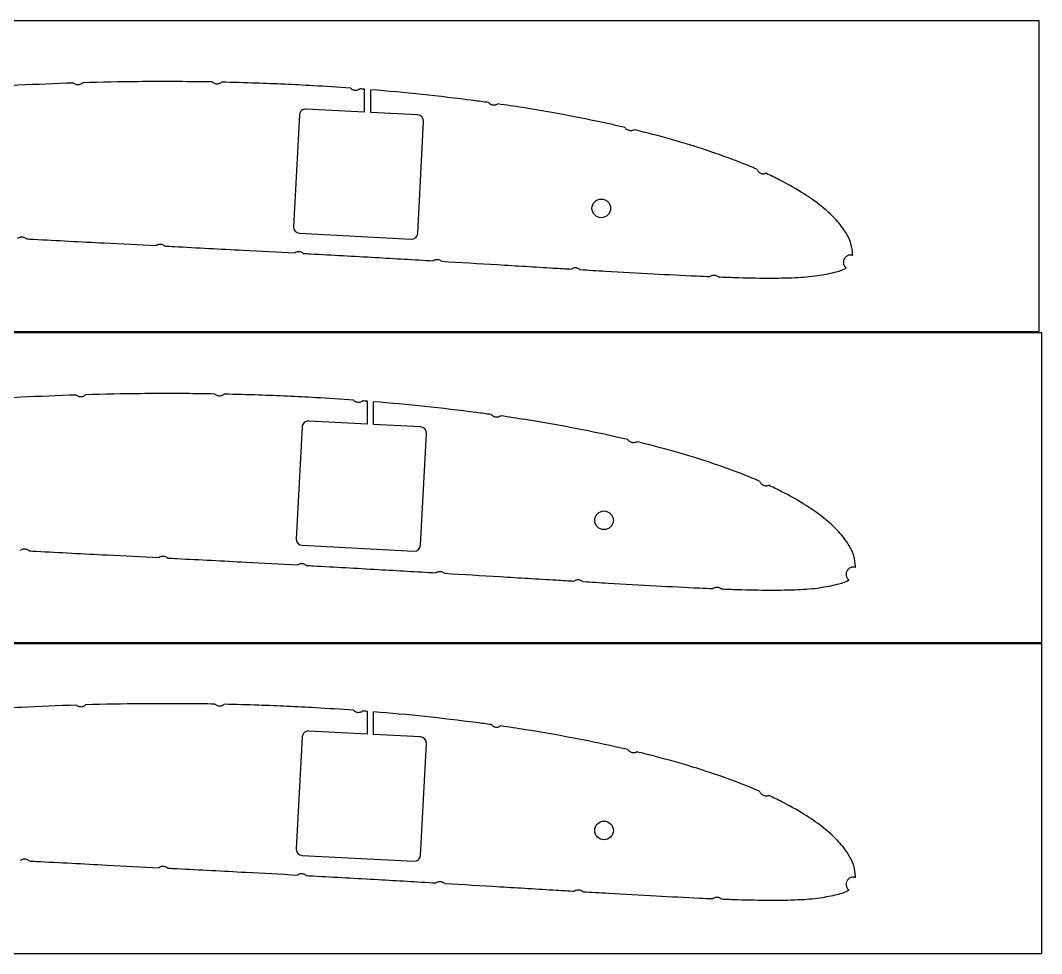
# Model space of a CAD drawing. Header units: millimetres. Extents: x 0 to 310, y 0 to 297.
# Drawn here: x 146.2 to 310.5, y 146.9 to 296.9 of the extents above; entities that cross this region are included whole.
import ezdxf

# ---------------------------------------------------------------- set-up
doc = ezdxf.new("R2010")
doc.units = ezdxf.units.MM

msp = doc.modelspace()

# ---------------------------------------------------------------- linework, layer by layer
at = {"color": 7, "linetype": 'Continuous', "lineweight": 25}
for p, q in [((0.02, 296.9), (310.02, 296.9)), ((310.02, 296.9), (310.02, 246.9)), ((201.59, 282.16), (201.59, 285.84)), ((202.59, 282.1), (202.59, 285.76)), ((201.59, 282.16), (192.15, 282.65)), ((191.1, 281.7), (190.16, 263.73)), ((210.13, 281.71), (202.59, 282.1)), ((210.13, 262.68), (211.07, 280.66)), ((191.1, 262.68), (209.08, 261.74)), ((0.02, 246.9), (310.02, 246.9)), ((0.46, 246.74), (310.46, 246.74)), ((310.46, 246.74), (310.46, 196.74)), ((202.04, 232), (202.04, 235.68)), ((203.04, 231.95), (203.04, 235.6)), ((202.04, 232), (192.59, 232.5)), ((210.57, 231.55), (203.04, 231.95)), ((191.54, 231.55), (190.6, 213.57)), ((210.57, 212.53), (211.52, 230.5)), ((191.55, 212.52), (209.52, 211.58)), ((0.46, 196.89), (310.46, 196.89)), ((0.46, 196.74), (310.46, 196.74)), ((310.46, 196.89), (310.46, 146.89)), ((202.04, 182.15), (202.04, 185.83)), ((203.04, 182.1), (203.04, 185.75)), ((202.04, 182.15), (192.59, 182.65)), ((191.54, 181.7), (190.6, 163.73)), ((210.57, 181.71), (203.04, 182.1)), ((210.57, 162.68), (211.52, 180.66)), ((191.55, 162.68), (209.52, 161.73)), ((0.46, 146.89), (310.46, 146.89))]:
    msp.add_line(p, q, dxfattribs=at)
for centre in [(239.65, 266.69), (240.09, 216.54), (240.09, 166.69)]:
    msp.add_circle(centre, 1.5, dxfattribs=at)
for centre, start, end in [((192.1, 281.65), 87, 177), ((210.07, 280.71), 357, 87), ((191.16, 263.68), 177, 267), ((209.13, 262.73), 267, 357), ((192.54, 231.5), 87, 177), ((210.52, 230.55), 357, 87), ((191.6, 213.52), 177, 267), ((209.57, 212.58), 267, 357), ((192.54, 181.65), 87, 177), ((210.52, 180.71), 357, 87), ((191.6, 163.67), 177, 267), ((209.57, 162.73), 267, 357)]:
    msp.add_arc(centre, 1, start, end, dxfattribs=at)
for points, knots in [([(154.78, 286.83), (151.82, 286.74), (145.62, 286.48), (138.69, 286.06), (134.72, 285.76), (133.99, 285.71)], [1.7324717, 1.7324717, 1.7324717, 1.7324717, 1.7485448, 1.76610879, 1.77012126, 1.77012126, 1.77012126, 1.77012126]), ([(154.78, 286.83), (154.81, 286.81), (154.9, 286.74), (155.08, 286.65), (155.3, 286.59), (155.45, 286.59), (155.53, 286.58)], [0.5604177, 0.5604177, 0.5604177, 0.5604177, 0.6289117, 0.7508409, 0.8721936, 1, 1, 1, 1]), ([(155.53, 286.58), (155.6, 286.59), (155.76, 286.6), (155.97, 286.68), (156.14, 286.77), (156.23, 286.85), (156.27, 286.88)], [0, 0, 0, 0, 0.1268806, 0.2486674, 0.3715013, 0.4417644, 0.4417644, 0.4417644, 0.4417644]), ([(177.07, 287), (176.3, 287.01), (172.35, 287.07), (165.41, 287.09), (159.25, 286.96), (156.27, 286.88)], [1.69214959, 1.69214959, 1.69214959, 1.69214959, 1.69636694, 1.7135898, 1.72977801, 1.72977801, 1.72977801, 1.72977801]), ([(177.07, 287), (177.11, 286.97), (177.2, 286.9), (177.37, 286.8), (177.58, 286.73), (177.74, 286.72), (177.81, 286.71)], [0.5584594, 0.5584594, 0.5584594, 0.5584594, 0.6282367, 0.7505422, 0.8728762, 1, 1, 1, 1]), ([(177.81, 286.71), (177.89, 286.71), (178.05, 286.72), (178.27, 286.78), (178.44, 286.87), (178.53, 286.94), (178.57, 286.97)], [0, 0, 0, 0, 0.1277828, 0.2496033, 0.3715101, 0.4424451, 0.4424451, 0.4424451, 0.4424451]), ([(199.35, 286.01), (197.33, 286.15), (192.25, 286.48), (185.33, 286.79), (180.42, 286.93), (178.57, 286.97)], [1.65183543, 1.65183543, 1.65183543, 1.65183543, 1.66281273, 1.67941149, 1.68945102, 1.68945102, 1.68945102, 1.68945102]), ([(199.35, 286.01), (199.38, 285.98), (199.46, 285.9), (199.63, 285.79), (199.84, 285.7), (199.99, 285.69), (200.07, 285.68)], [0.5588313, 0.5588313, 0.5588313, 0.5588313, 0.628911, 0.7497461, 0.8733617, 1, 1, 1, 1]), ([(200.07, 285.68), (200.15, 285.68), (200.3, 285.67), (200.52, 285.72), (200.7, 285.8), (200.8, 285.87), (200.84, 285.89)], [0, 0, 0, 0, 0.1265932, 0.2489633, 0.3713996, 0.44344, 0.44344, 0.44344, 0.44344]), ([(221.53, 283.69), (220.72, 283.8), (217.16, 284.28), (210.86, 285.02), (205.34, 285.53), (202.59, 285.76)], [1.61150329, 1.61150329, 1.61150329, 1.61150329, 1.61591655, 1.63098766, 1.64594577, 1.64594577, 1.64594577, 1.64594577]), ([(221.53, 283.69), (221.56, 283.66), (221.64, 283.57), (221.79, 283.45), (222, 283.36), (222.15, 283.33), (222.23, 283.31)], [0.5571959, 0.5571959, 0.5571959, 0.5571959, 0.6295595, 0.7509806, 0.8730535, 1, 1, 1, 1]), ([(222.23, 283.31), (222.31, 283.31), (222.46, 283.29), (222.69, 283.33), (222.87, 283.4), (222.98, 283.46), (223.02, 283.48)], [0, 0, 0, 0, 0.1271685, 0.2499121, 0.3730714, 0.446541, 0.446541, 0.446541, 0.446541]), ([(243.45, 279.68), (242.79, 279.84), (239.8, 280.52), (234.33, 281.65), (228.17, 282.71), (224.35, 283.29), (223.02, 283.48)], [1.571188, 1.571188, 1.571188, 1.571188, 1.57490153, 1.5878085, 1.60150025, 1.60878772, 1.60878772, 1.60878772, 1.60878772]), ([(243.45, 279.68), (243.48, 279.64), (243.56, 279.55), (243.7, 279.41), (243.9, 279.3), (244.05, 279.26), (244.13, 279.23)], [0.550018, 0.550018, 0.550018, 0.550018, 0.6280248, 0.7498099, 0.8720339, 1, 1, 1, 1]), ([(244.13, 279.23), (244.2, 279.22), (244.35, 279.19), (244.58, 279.21), (244.77, 279.26), (244.89, 279.31), (244.93, 279.33)], [0, 0, 0, 0, 0.1276645, 0.2483037, 0.3717404, 0.4504338, 0.4504338, 0.4504338, 0.4504338]), ([(264.68, 272.97), (264.47, 273.06), (262.69, 273.82), (259.12, 275.2), (253.74, 276.98), (248.94, 278.33), (245.94, 279.09), (244.93, 279.33)], [1.53089212, 1.53089212, 1.53089212, 1.53089212, 1.53209901, 1.54139432, 1.5516485, 1.56282864, 1.56844715, 1.56844715, 1.56844715, 1.56844715]), ([(264.68, 272.97), (264.7, 272.91), (264.76, 272.79), (264.89, 272.62), (265.06, 272.46), (265.2, 272.39), (265.27, 272.36)], [0.5248932, 0.5248932, 0.5248932, 0.5248932, 0.6283472, 0.7498484, 0.8719674, 1, 1, 1, 1]), ([(265.27, 272.36), (265.34, 272.33), (265.48, 272.27), (265.71, 272.25), (265.92, 272.26), (266.06, 272.3), (266.12, 272.32)], [0, 0, 0, 0, 0.1271872, 0.2500778, 0.3716574, 0.4809818, 0.4809818, 0.4809818, 0.4809818]), ([(280.08, 259.13), (280.08, 259.31), (280.04, 260.12), (279.71, 261.57), (278.6, 263.48), (276.92, 265.44), (274.61, 267.46), (271.66, 269.44), (268.76, 271.06), (266.83, 271.99), (266.12, 272.32)], [1.49178018, 1.49178018, 1.49178018, 1.49178018, 1.49276999, 1.49600815, 1.4998683, 1.50454356, 1.51002986, 1.51642701, 1.52378441, 1.52802877, 1.52802877, 1.52802877, 1.52802877]), ([(146.52, 262.06), (146.44, 262.06), (146.29, 262.06), (146.07, 262), (145.9, 261.93), (145.81, 261.87), (145.79, 261.86)], [0, 0, 0, 0, 0.1279306, 0.2497282, 0.3723664, 0.4195527, 0.4195527, 0.4195527, 0.4195527]), ([(147.2, 261.78), (147.18, 261.8), (147.11, 261.86), (146.97, 261.95), (146.75, 262.03), (146.6, 262.05), (146.52, 262.06)], [0.5930568, 0.5930568, 0.5930568, 0.5930568, 0.6269816, 0.7499852, 0.8730268, 1, 1, 1, 1]), ([(147.2, 261.78), (147.58, 261.76), (151.76, 261.54), (158.71, 261.18), (165.28, 260.84), (168.06, 260.7)], [1.24852433, 1.24852433, 1.24852433, 1.24852433, 1.25060095, 1.27120315, 1.28629534, 1.28629534, 1.28629534, 1.28629534]), ([(168.79, 260.9), (168.71, 260.9), (168.56, 260.91), (168.34, 260.85), (168.17, 260.77), (168.09, 260.71), (168.06, 260.7)], [0, 0, 0, 0, 0.1279306, 0.2497282, 0.3723664, 0.4211422, 0.4211422, 0.4211422, 0.4211422]), ([(169.48, 260.62), (169.46, 260.64), (169.38, 260.7), (169.24, 260.8), (169.02, 260.88), (168.87, 260.89), (168.79, 260.9)], [0.5906217, 0.5906217, 0.5906217, 0.5906217, 0.6269816, 0.7499852, 0.8730268, 1, 1, 1, 1]), ([(169.48, 260.62), (169.98, 260.6), (174.17, 260.38), (181.13, 260.02), (187.58, 259.67), (190.34, 259.52)], [1.28885659, 1.28885659, 1.28885659, 1.28885659, 1.29158315, 1.31162891, 1.32663938, 1.32663938, 1.32663938, 1.32663938]), ([(191.06, 259.71), (190.99, 259.72), (190.83, 259.72), (190.61, 259.66), (190.45, 259.59), (190.36, 259.54), (190.34, 259.52)], [0, 0, 0, 0, 0.1279306, 0.2497282, 0.3723664, 0.4141831, 0.4141831, 0.4141831, 0.4141831]), ([(191.73, 259.45), (191.72, 259.46), (191.65, 259.51), (191.51, 259.6), (191.29, 259.69), (191.14, 259.71), (191.06, 259.71)], [0.6016544, 0.6016544, 0.6016544, 0.6016544, 0.6269816, 0.7499852, 0.8730268, 1, 1, 1, 1]), ([(191.73, 259.45), (192.11, 259.42), (195.98, 259.21), (202.94, 258.82), (209.53, 258.44), (212.62, 258.26)], [1.32915367, 1.32915367, 1.32915367, 1.32915367, 1.33120839, 1.35017411, 1.36698659, 1.36698659, 1.36698659, 1.36698659]), ([(213.33, 258.43), (213.25, 258.44), (213.1, 258.44), (212.88, 258.38), (212.72, 258.32), (212.64, 258.27), (212.62, 258.26)], [0, 0, 0, 0, 0.1279306, 0.2497282, 0.3723664, 0.4061085, 0.4061085, 0.4061085, 0.4061085]), ([(213.98, 258.18), (213.97, 258.18), (213.91, 258.23), (213.78, 258.32), (213.56, 258.4), (213.41, 258.42), (213.33, 258.43)], [0.6148814, 0.6148814, 0.6148814, 0.6148814, 0.6269816, 0.7499852, 0.8730268, 1, 1, 1, 1]), ([(213.98, 258.18), (216.97, 258), (222.97, 257.64), (229.94, 257.22), (233.91, 256.98), (234.88, 256.93)], [1.36944464, 1.36944464, 1.36944464, 1.36944464, 1.38571398, 1.4020248, 1.40731289, 1.40731289, 1.40731289, 1.40731289]), ([(278.86, 258.78), (278.82, 258.72), (278.72, 258.6), (278.63, 258.39), (278.58, 258.17), (278.58, 257.94), (278.61, 257.71), (278.7, 257.5), (278.82, 257.3), (278.93, 257.19), (278.98, 257.14)], [0, 0, 0, 0, 0.126903, 0.250273, 0.372504, 0.499814, 0.627124, 0.749873, 0.872718, 1, 1, 1, 1]), ([(280.08, 259.13), (280.02, 259.15), (279.88, 259.17), (279.66, 259.18), (279.43, 259.15), (279.22, 259.07), (279.02, 258.95), (278.92, 258.84), (278.86, 258.78)], [0.2703559, 0.2703559, 0.2703559, 0.2703559, 0.3723117, 0.5001161, 0.6276432, 0.7502924, 0.8733738, 1, 1, 1, 1]), ([(235.6, 257.1), (235.52, 257.11), (235.36, 257.11), (235.14, 257.05), (234.98, 256.99), (234.9, 256.94), (234.88, 256.93)], [0, 0, 0, 0, 0.1279306, 0.2497282, 0.3723664, 0.4059563, 0.4059563, 0.4059563, 0.4059563]), ([(236.24, 256.85), (236.23, 256.85), (236.17, 256.9), (236.04, 256.99), (235.82, 257.07), (235.67, 257.09), (235.6, 257.1)], [0.6158377, 0.6158377, 0.6158377, 0.6158377, 0.6269816, 0.7499852, 0.8730268, 1, 1, 1, 1]), ([(236.24, 256.85), (237.61, 256.76), (241.54, 256.53), (247.78, 256.18), (253.39, 255.89), (256.43, 255.76), (257.15, 255.72)], [1.40976799, 1.40976799, 1.40976799, 1.40976799, 1.41719979, 1.43112528, 1.44369836, 1.44763727, 1.44763727, 1.44763727, 1.44763727]), ([(258.52, 255.67), (259.39, 255.64), (262.02, 255.54), (266.14, 255.45), (270.57, 255.51), (274.18, 255.77), (276.89, 256.32), (278.46, 256.74), (279.01, 257.12), (279.01, 257.12)], [1.45010346, 1.45010346, 1.45010346, 1.45010346, 1.45482289, 1.46441268, 1.47242861, 1.47890499, 1.48392631, 1.48749934, 1.48752363, 1.48752363, 1.48752363, 1.48752363]), ([(257.86, 255.92), (257.78, 255.92), (257.63, 255.92), (257.4, 255.87), (257.25, 255.79), (257.17, 255.74), (257.15, 255.72)], [0, 0, 0, 0, 0.1278165, 0.2496691, 0.372382, 0.4065526, 0.4065526, 0.4065526, 0.4065526]), ([(258.52, 255.67), (258.51, 255.68), (258.44, 255.73), (258.31, 255.81), (258.09, 255.89), (257.94, 255.91), (257.86, 255.92)], [0.6119392, 0.6119392, 0.6119392, 0.6119392, 0.6270735, 0.7508413, 0.8728687, 1, 1, 1, 1]), ([(155.22, 236.68), (152.26, 236.58), (146.06, 236.33), (139.13, 235.9), (135.17, 235.61), (134.43, 235.55)], [1.7324717, 1.7324717, 1.7324717, 1.7324717, 1.7485448, 1.76610879, 1.77012126, 1.77012126, 1.77012126, 1.77012126]), ([(155.22, 236.68), (155.25, 236.65), (155.35, 236.58), (155.52, 236.5), (155.74, 236.43), (155.89, 236.43), (155.97, 236.43)], [0.5604177, 0.5604177, 0.5604177, 0.5604177, 0.6289117, 0.7508409, 0.8721936, 1, 1, 1, 1]), ([(155.97, 236.43), (156.05, 236.44), (156.2, 236.45), (156.42, 236.52), (156.58, 236.62), (156.68, 236.69), (156.71, 236.72)], [0, 0, 0, 0, 0.1268806, 0.2486674, 0.3715013, 0.4417644, 0.4417644, 0.4417644, 0.4417644]), ([(177.52, 236.84), (176.74, 236.86), (172.79, 236.92), (165.85, 236.93), (159.69, 236.81), (156.71, 236.72)], [1.69214959, 1.69214959, 1.69214959, 1.69214959, 1.69636694, 1.7135898, 1.72977801, 1.72977801, 1.72977801, 1.72977801]), ([(177.52, 236.84), (177.55, 236.82), (177.64, 236.74), (177.81, 236.65), (178.03, 236.57), (178.18, 236.56), (178.26, 236.56)], [0.5584594, 0.5584594, 0.5584594, 0.5584594, 0.6282367, 0.7505422, 0.8728762, 1, 1, 1, 1]), ([(178.26, 236.56), (178.34, 236.56), (178.49, 236.57), (178.71, 236.63), (178.88, 236.72), (178.98, 236.79), (179.01, 236.82)], [0, 0, 0, 0, 0.1277828, 0.2496033, 0.3715101, 0.4424451, 0.4424451, 0.4424451, 0.4424451]), ([(199.79, 235.85), (197.77, 236), (192.7, 236.33), (185.77, 236.64), (180.86, 236.78), (179.01, 236.82)], [1.65183543, 1.65183543, 1.65183543, 1.65183543, 1.66281273, 1.67941149, 1.68945102, 1.68945102, 1.68945102, 1.68945102]), ([(199.79, 235.85), (199.82, 235.82), (199.91, 235.74), (200.07, 235.64), (200.28, 235.55), (200.43, 235.53), (200.51, 235.52)], [0.5588313, 0.5588313, 0.5588313, 0.5588313, 0.628911, 0.7497461, 0.8733617, 1, 1, 1, 1]), ([(200.51, 235.52), (200.59, 235.52), (200.74, 235.52), (200.97, 235.57), (201.15, 235.65), (201.25, 235.71), (201.28, 235.74)], [0, 0, 0, 0, 0.1265932, 0.2489633, 0.3713996, 0.44344, 0.44344, 0.44344, 0.44344]), ([(221.97, 233.54), (221.16, 233.65), (217.6, 234.13), (211.3, 234.87), (205.78, 235.38), (203.04, 235.6)], [1.61150329, 1.61150329, 1.61150329, 1.61150329, 1.61591655, 1.63098766, 1.64594577, 1.64594577, 1.64594577, 1.64594577]), ([(221.97, 233.54), (222, 233.5), (222.08, 233.42), (222.24, 233.3), (222.44, 233.2), (222.59, 233.17), (222.67, 233.16)], [0.5571959, 0.5571959, 0.5571959, 0.5571959, 0.6295595, 0.7509806, 0.8730535, 1, 1, 1, 1]), ([(222.67, 233.16), (222.75, 233.15), (222.9, 233.14), (223.13, 233.17), (223.31, 233.24), (223.42, 233.3), (223.46, 233.33)], [0, 0, 0, 0, 0.1271685, 0.2499121, 0.3730714, 0.446541, 0.446541, 0.446541, 0.446541]), ([(243.9, 229.53), (243.23, 229.68), (240.24, 230.37), (234.77, 231.49), (228.61, 232.56), (224.79, 233.13), (223.46, 233.33)], [1.571188, 1.571188, 1.571188, 1.571188, 1.57490153, 1.5878085, 1.60150025, 1.60878772, 1.60878772, 1.60878772, 1.60878772]), ([(243.9, 229.53), (243.92, 229.49), (244, 229.39), (244.15, 229.26), (244.35, 229.14), (244.49, 229.1), (244.57, 229.08)], [0.550018, 0.550018, 0.550018, 0.550018, 0.6280248, 0.7498099, 0.8720339, 1, 1, 1, 1]), ([(244.57, 229.08), (244.65, 229.06), (244.8, 229.03), (245.02, 229.05), (245.22, 229.1), (245.33, 229.15), (245.37, 229.18)], [0, 0, 0, 0, 0.1276645, 0.2483037, 0.3717404, 0.4504338, 0.4504338, 0.4504338, 0.4504338]), ([(265.12, 222.81), (264.92, 222.9), (263.14, 223.67), (259.56, 225.04), (254.18, 226.82), (249.38, 228.17), (246.38, 228.93), (245.37, 229.18)], [1.53089212, 1.53089212, 1.53089212, 1.53089212, 1.53209901, 1.54139432, 1.5516485, 1.56282864, 1.56844715, 1.56844715, 1.56844715, 1.56844715]), ([(265.12, 222.81), (265.14, 222.76), (265.2, 222.63), (265.33, 222.46), (265.5, 222.31), (265.64, 222.24), (265.71, 222.2)], [0.5248932, 0.5248932, 0.5248932, 0.5248932, 0.6283472, 0.7498484, 0.8719674, 1, 1, 1, 1]), ([(265.71, 222.2), (265.78, 222.17), (265.92, 222.12), (266.15, 222.09), (266.37, 222.11), (266.5, 222.14), (266.57, 222.17)], [0, 0, 0, 0, 0.1271872, 0.2500778, 0.3716574, 0.4809818, 0.4809818, 0.4809818, 0.4809818]), ([(280.52, 208.97), (280.52, 209.16), (280.48, 209.96), (280.15, 211.42), (279.04, 213.32), (277.36, 215.29), (275.05, 217.3), (272.1, 219.29), (269.2, 220.91), (267.28, 221.84), (266.57, 222.17)], [1.49178018, 1.49178018, 1.49178018, 1.49178018, 1.49276999, 1.49600815, 1.4998683, 1.50454356, 1.51002986, 1.51642701, 1.52378441, 1.52802877, 1.52802877, 1.52802877, 1.52802877]), ([(146.96, 211.9), (146.88, 211.9), (146.73, 211.91), (146.51, 211.85), (146.34, 211.78), (146.26, 211.72), (146.23, 211.7)], [0, 0, 0, 0, 0.1279306, 0.2497282, 0.3723664, 0.4195527, 0.4195527, 0.4195527, 0.4195527]), ([(147.64, 211.63), (147.63, 211.64), (147.55, 211.7), (147.41, 211.8), (147.19, 211.88), (147.04, 211.89), (146.96, 211.9)], [0.5930568, 0.5930568, 0.5930568, 0.5930568, 0.6269816, 0.7499852, 0.8730268, 1, 1, 1, 1]), ([(147.64, 211.63), (148.02, 211.61), (152.2, 211.39), (159.15, 211.02), (165.73, 210.68), (168.5, 210.54)], [1.24852433, 1.24852433, 1.24852433, 1.24852433, 1.25060095, 1.27120315, 1.28629534, 1.28629534, 1.28629534, 1.28629534]), ([(169.23, 210.75), (169.16, 210.75), (169, 210.75), (168.78, 210.69), (168.62, 210.62), (168.53, 210.56), (168.5, 210.54)], [0, 0, 0, 0, 0.1279306, 0.2497282, 0.3723664, 0.4211422, 0.4211422, 0.4211422, 0.4211422]), ([(169.92, 210.47), (169.9, 210.48), (169.83, 210.55), (169.68, 210.64), (169.46, 210.72), (169.31, 210.74), (169.23, 210.75)], [0.5906217, 0.5906217, 0.5906217, 0.5906217, 0.6269816, 0.7499852, 0.8730268, 1, 1, 1, 1]), ([(169.92, 210.47), (170.42, 210.44), (174.61, 210.23), (181.57, 209.87), (188.02, 209.52), (190.79, 209.37)], [1.28885659, 1.28885659, 1.28885659, 1.28885659, 1.29158315, 1.31162891, 1.32663938, 1.32663938, 1.32663938, 1.32663938]), ([(191.51, 209.56), (191.43, 209.56), (191.27, 209.56), (191.05, 209.51), (190.89, 209.44), (190.81, 209.38), (190.79, 209.37)], [0, 0, 0, 0, 0.1279306, 0.2497282, 0.3723664, 0.4141831, 0.4141831, 0.4141831, 0.4141831]), ([(192.17, 209.29), (192.16, 209.3), (192.09, 209.36), (191.95, 209.45), (191.74, 209.53), (191.58, 209.55), (191.51, 209.56)], [0.6016544, 0.6016544, 0.6016544, 0.6016544, 0.6269816, 0.7499852, 0.8730268, 1, 1, 1, 1]), ([(192.17, 209.29), (192.55, 209.27), (196.42, 209.06), (203.38, 208.66), (209.97, 208.28), (213.06, 208.1)], [1.32915367, 1.32915367, 1.32915367, 1.32915367, 1.33120839, 1.35017411, 1.36698659, 1.36698659, 1.36698659, 1.36698659]), ([(279.31, 208.63), (279.26, 208.57), (279.16, 208.45), (279.07, 208.24), (279.02, 208.01), (279.02, 207.78), (279.06, 207.55), (279.14, 207.34), (279.26, 207.14), (279.37, 207.04), (279.43, 206.99)], [0, 0, 0, 0, 0.126903, 0.250273, 0.372504, 0.499814, 0.627124, 0.749873, 0.872718, 1, 1, 1, 1]), ([(280.52, 208.97), (280.46, 208.99), (280.32, 209.02), (280.1, 209.03), (279.88, 208.99), (279.66, 208.91), (279.47, 208.79), (279.36, 208.68), (279.31, 208.63)], [0.2703559, 0.2703559, 0.2703559, 0.2703559, 0.3723117, 0.5001161, 0.6276432, 0.7502924, 0.8733738, 1, 1, 1, 1]), ([(213.77, 208.28), (213.7, 208.28), (213.54, 208.29), (213.32, 208.23), (213.16, 208.16), (213.08, 208.11), (213.06, 208.1)], [0, 0, 0, 0, 0.1279306, 0.2497282, 0.3723664, 0.4061085, 0.4061085, 0.4061085, 0.4061085]), ([(214.42, 208.02), (214.41, 208.02), (214.35, 208.08), (214.22, 208.16), (214, 208.25), (213.85, 208.27), (213.77, 208.28)], [0.6148814, 0.6148814, 0.6148814, 0.6148814, 0.6269816, 0.7499852, 0.8730268, 1, 1, 1, 1]), ([(214.42, 208.02), (217.41, 207.84), (223.41, 207.48), (230.38, 207.07), (234.35, 206.83), (235.33, 206.77)], [1.36944464, 1.36944464, 1.36944464, 1.36944464, 1.38571398, 1.4020248, 1.40731289, 1.40731289, 1.40731289, 1.40731289]), ([(236.04, 206.95), (235.96, 206.95), (235.81, 206.96), (235.58, 206.9), (235.42, 206.83), (235.34, 206.78), (235.33, 206.77)], [0, 0, 0, 0, 0.1279306, 0.2497282, 0.3723664, 0.4059563, 0.4059563, 0.4059563, 0.4059563]), ([(236.68, 206.69), (236.68, 206.69), (236.61, 206.75), (236.48, 206.83), (236.27, 206.92), (236.11, 206.94), (236.04, 206.95)], [0.6158377, 0.6158377, 0.6158377, 0.6158377, 0.6269816, 0.7499852, 0.8730268, 1, 1, 1, 1]), ([(258.96, 205.51), (259.83, 205.48), (262.46, 205.39), (266.58, 205.3), (271.02, 205.36), (274.62, 205.61), (277.33, 206.17), (278.9, 206.58), (279.45, 206.96), (279.45, 206.96)], [1.45010346, 1.45010346, 1.45010346, 1.45010346, 1.45482289, 1.46441268, 1.47242861, 1.47890499, 1.48392631, 1.48749934, 1.48752363, 1.48752363, 1.48752363, 1.48752363]), ([(236.68, 206.69), (238.05, 206.61), (241.98, 206.38), (248.23, 206.02), (253.83, 205.74), (256.87, 205.6), (257.6, 205.57)], [1.40976799, 1.40976799, 1.40976799, 1.40976799, 1.41719979, 1.43112528, 1.44369836, 1.44763727, 1.44763727, 1.44763727, 1.44763727]), ([(258.3, 205.76), (258.22, 205.76), (258.07, 205.76), (257.85, 205.71), (257.69, 205.63), (257.61, 205.58), (257.6, 205.57)], [0, 0, 0, 0, 0.1278165, 0.2496691, 0.372382, 0.4065526, 0.4065526, 0.4065526, 0.4065526]), ([(258.96, 205.51), (258.95, 205.52), (258.88, 205.57), (258.75, 205.66), (258.53, 205.74), (258.38, 205.75), (258.3, 205.76)], [0.6119392, 0.6119392, 0.6119392, 0.6119392, 0.6270735, 0.7508413, 0.8728687, 1, 1, 1, 1]), ([(155.22, 186.83), (152.26, 186.74), (146.06, 186.48), (139.13, 186.06), (135.17, 185.76), (134.43, 185.7)], [1.7324717, 1.7324717, 1.7324717, 1.7324717, 1.7485448, 1.76610879, 1.77012126, 1.77012126, 1.77012126, 1.77012126]), ([(155.22, 186.83), (155.25, 186.8), (155.35, 186.74), (155.52, 186.65), (155.74, 186.59), (155.89, 186.58), (155.97, 186.58)], [0.5604177, 0.5604177, 0.5604177, 0.5604177, 0.6289117, 0.7508409, 0.8721936, 1, 1, 1, 1]), ([(155.97, 186.58), (156.05, 186.59), (156.2, 186.6), (156.42, 186.68), (156.58, 186.77), (156.68, 186.85), (156.71, 186.88)], [0, 0, 0, 0, 0.1268806, 0.2486674, 0.3715013, 0.4417644, 0.4417644, 0.4417644, 0.4417644]), ([(177.52, 187), (176.74, 187.01), (172.79, 187.07), (165.85, 187.08), (159.69, 186.96), (156.71, 186.88)], [1.69214959, 1.69214959, 1.69214959, 1.69214959, 1.69636694, 1.7135898, 1.72977801, 1.72977801, 1.72977801, 1.72977801]), ([(177.52, 187), (177.55, 186.97), (177.64, 186.9), (177.81, 186.8), (178.03, 186.73), (178.18, 186.71), (178.26, 186.71)], [0.5584594, 0.5584594, 0.5584594, 0.5584594, 0.6282367, 0.7505422, 0.8728762, 1, 1, 1, 1]), ([(178.26, 186.71), (178.34, 186.71), (178.49, 186.72), (178.71, 186.78), (178.88, 186.87), (178.98, 186.94), (179.01, 186.97)], [0, 0, 0, 0, 0.1277828, 0.2496033, 0.3715101, 0.4424451, 0.4424451, 0.4424451, 0.4424451]), ([(199.79, 186), (197.77, 186.15), (192.7, 186.48), (185.77, 186.79), (180.86, 186.93), (179.01, 186.97)], [1.65183543, 1.65183543, 1.65183543, 1.65183543, 1.66281273, 1.67941149, 1.68945102, 1.68945102, 1.68945102, 1.68945102]), ([(199.79, 186), (199.82, 185.97), (199.91, 185.89), (200.07, 185.79), (200.28, 185.7), (200.43, 185.68), (200.51, 185.67)], [0.5588313, 0.5588313, 0.5588313, 0.5588313, 0.628911, 0.7497461, 0.8733617, 1, 1, 1, 1]), ([(200.51, 185.67), (200.59, 185.67), (200.74, 185.67), (200.97, 185.72), (201.15, 185.8), (201.25, 185.87), (201.28, 185.89)], [0, 0, 0, 0, 0.1265932, 0.2489633, 0.3713996, 0.44344, 0.44344, 0.44344, 0.44344]), ([(221.97, 183.69), (221.16, 183.8), (217.6, 184.28), (211.3, 185.02), (205.78, 185.53), (203.04, 185.75)], [1.61150329, 1.61150329, 1.61150329, 1.61150329, 1.61591655, 1.63098766, 1.64594577, 1.64594577, 1.64594577, 1.64594577]), ([(221.97, 183.69), (222, 183.66), (222.08, 183.57), (222.24, 183.45), (222.44, 183.35), (222.59, 183.33), (222.67, 183.31)], [0.5571959, 0.5571959, 0.5571959, 0.5571959, 0.6295595, 0.7509806, 0.8730535, 1, 1, 1, 1]), ([(222.67, 183.31), (222.75, 183.3), (222.9, 183.29), (223.13, 183.33), (223.31, 183.4), (223.42, 183.46), (223.46, 183.48)], [0, 0, 0, 0, 0.1271685, 0.2499121, 0.3730714, 0.446541, 0.446541, 0.446541, 0.446541]), ([(243.9, 179.68), (243.23, 179.84), (240.24, 180.52), (234.77, 181.65), (228.61, 182.71), (224.79, 183.29), (223.46, 183.48)], [1.571188, 1.571188, 1.571188, 1.571188, 1.57490153, 1.5878085, 1.60150025, 1.60878772, 1.60878772, 1.60878772, 1.60878772]), ([(243.9, 179.68), (243.92, 179.64), (244, 179.55), (244.15, 179.41), (244.35, 179.3), (244.49, 179.25), (244.57, 179.23)], [0.550018, 0.550018, 0.550018, 0.550018, 0.6280248, 0.7498099, 0.8720339, 1, 1, 1, 1]), ([(244.57, 179.23), (244.65, 179.22), (244.8, 179.19), (245.02, 179.2), (245.22, 179.25), (245.33, 179.31), (245.37, 179.33)], [0, 0, 0, 0, 0.1276645, 0.2483037, 0.3717404, 0.4504338, 0.4504338, 0.4504338, 0.4504338]), ([(265.12, 172.97), (264.92, 173.06), (263.14, 173.82), (259.56, 175.2), (254.18, 176.97), (249.38, 178.33), (246.38, 179.08), (245.37, 179.33)], [1.53089212, 1.53089212, 1.53089212, 1.53089212, 1.53209901, 1.54139432, 1.5516485, 1.56282864, 1.56844715, 1.56844715, 1.56844715, 1.56844715]), ([(265.12, 172.97), (265.14, 172.91), (265.2, 172.79), (265.33, 172.62), (265.5, 172.46), (265.64, 172.39), (265.71, 172.36)], [0.5248932, 0.5248932, 0.5248932, 0.5248932, 0.6283472, 0.7498484, 0.8719674, 1, 1, 1, 1]), ([(265.71, 172.36), (265.78, 172.33), (265.92, 172.27), (266.15, 172.25), (266.37, 172.26), (266.5, 172.3), (266.57, 172.32)], [0, 0, 0, 0, 0.1271872, 0.2500778, 0.3716574, 0.4809818, 0.4809818, 0.4809818, 0.4809818]), ([(280.52, 159.13), (280.52, 159.31), (280.48, 160.11), (280.15, 161.57), (279.04, 163.47), (277.36, 165.44), (275.05, 167.46), (272.1, 169.44), (269.2, 171.06), (267.28, 171.99), (266.57, 172.32)], [1.49178018, 1.49178018, 1.49178018, 1.49178018, 1.49276999, 1.49600815, 1.4998683, 1.50454356, 1.51002986, 1.51642701, 1.52378441, 1.52802877, 1.52802877, 1.52802877, 1.52802877]), ([(146.96, 162.06), (146.88, 162.06), (146.73, 162.06), (146.51, 162), (146.34, 161.93), (146.26, 161.87), (146.23, 161.85)], [0, 0, 0, 0, 0.1279306, 0.2497282, 0.3723664, 0.4195527, 0.4195527, 0.4195527, 0.4195527]), ([(147.64, 161.78), (147.63, 161.79), (147.55, 161.86), (147.41, 161.95), (147.19, 162.03), (147.04, 162.05), (146.96, 162.06)], [0.5930568, 0.5930568, 0.5930568, 0.5930568, 0.6269816, 0.7499852, 0.8730268, 1, 1, 1, 1]), ([(147.64, 161.78), (148.02, 161.76), (152.2, 161.54), (159.15, 161.18), (165.73, 160.84), (168.5, 160.69)], [1.24852433, 1.24852433, 1.24852433, 1.24852433, 1.25060095, 1.27120315, 1.28629534, 1.28629534, 1.28629534, 1.28629534]), ([(169.23, 160.9), (169.16, 160.9), (169, 160.9), (168.78, 160.84), (168.62, 160.77), (168.53, 160.71), (168.5, 160.69)], [0, 0, 0, 0, 0.1279306, 0.2497282, 0.3723664, 0.4211422, 0.4211422, 0.4211422, 0.4211422]), ([(169.92, 160.62), (169.9, 160.64), (169.83, 160.7), (169.68, 160.79), (169.46, 160.87), (169.31, 160.89), (169.23, 160.9)], [0.5906217, 0.5906217, 0.5906217, 0.5906217, 0.6269816, 0.7499852, 0.8730268, 1, 1, 1, 1]), ([(169.92, 160.62), (170.42, 160.6), (174.61, 160.38), (181.57, 160.02), (188.02, 159.67), (190.79, 159.52)], [1.28885659, 1.28885659, 1.28885659, 1.28885659, 1.29158315, 1.31162891, 1.32663938, 1.32663938, 1.32663938, 1.32663938]), ([(191.51, 159.71), (191.43, 159.71), (191.27, 159.72), (191.05, 159.66), (190.89, 159.59), (190.81, 159.53), (190.79, 159.52)], [0, 0, 0, 0, 0.1279306, 0.2497282, 0.3723664, 0.4141831, 0.4141831, 0.4141831, 0.4141831]), ([(192.17, 159.44), (192.16, 159.45), (192.09, 159.51), (191.95, 159.6), (191.74, 159.69), (191.58, 159.7), (191.51, 159.71)], [0.6016544, 0.6016544, 0.6016544, 0.6016544, 0.6269816, 0.7499852, 0.8730268, 1, 1, 1, 1]), ([(192.17, 159.44), (192.55, 159.42), (196.42, 159.21), (203.38, 158.82), (209.97, 158.44), (213.06, 158.25)], [1.32915367, 1.32915367, 1.32915367, 1.32915367, 1.33120839, 1.35017411, 1.36698659, 1.36698659, 1.36698659, 1.36698659]), ([(213.77, 158.43), (213.7, 158.43), (213.54, 158.44), (213.32, 158.38), (213.16, 158.32), (213.08, 158.26), (213.06, 158.25)], [0, 0, 0, 0, 0.1279306, 0.2497282, 0.3723664, 0.4061085, 0.4061085, 0.4061085, 0.4061085]), ([(214.42, 158.17), (214.41, 158.18), (214.35, 158.23), (214.22, 158.32), (214, 158.4), (213.85, 158.42), (213.77, 158.43)], [0.6148814, 0.6148814, 0.6148814, 0.6148814, 0.6269816, 0.7499852, 0.8730268, 1, 1, 1, 1]), ([(214.42, 158.17), (217.41, 158), (223.41, 157.64), (230.38, 157.22), (234.35, 156.98), (235.33, 156.92)], [1.36944464, 1.36944464, 1.36944464, 1.36944464, 1.38571398, 1.4020248, 1.40731289, 1.40731289, 1.40731289, 1.40731289]), ([(279.31, 158.78), (279.26, 158.72), (279.16, 158.6), (279.07, 158.39), (279.02, 158.17), (279.02, 157.94), (279.06, 157.71), (279.14, 157.49), (279.26, 157.3), (279.37, 157.19), (279.43, 157.14)], [0, 0, 0, 0, 0.126903, 0.250273, 0.372504, 0.499814, 0.627124, 0.749873, 0.872718, 1, 1, 1, 1]), ([(280.52, 159.13), (280.46, 159.14), (280.32, 159.17), (280.1, 159.18), (279.88, 159.15), (279.66, 159.07), (279.47, 158.95), (279.36, 158.84), (279.31, 158.78)], [0.2703559, 0.2703559, 0.2703559, 0.2703559, 0.3723117, 0.5001161, 0.6276432, 0.7502924, 0.8733738, 1, 1, 1, 1]), ([(236.04, 157.1), (235.96, 157.1), (235.81, 157.11), (235.58, 157.05), (235.42, 156.99), (235.34, 156.93), (235.33, 156.92)], [0, 0, 0, 0, 0.1279306, 0.2497282, 0.3723664, 0.4059563, 0.4059563, 0.4059563, 0.4059563]), ([(236.68, 156.84), (236.68, 156.85), (236.61, 156.9), (236.48, 156.99), (236.27, 157.07), (236.11, 157.09), (236.04, 157.1)], [0.6158377, 0.6158377, 0.6158377, 0.6158377, 0.6269816, 0.7499852, 0.8730268, 1, 1, 1, 1]), ([(236.68, 156.84), (238.05, 156.76), (241.98, 156.53), (248.23, 156.18), (253.83, 155.89), (256.87, 155.75), (257.6, 155.72)], [1.40976799, 1.40976799, 1.40976799, 1.40976799, 1.41719979, 1.43112528, 1.44369836, 1.44763727, 1.44763727, 1.44763727, 1.44763727]), ([(258.96, 155.67), (259.83, 155.63), (262.46, 155.54), (266.58, 155.45), (271.02, 155.51), (274.62, 155.77), (277.33, 156.32), (278.9, 156.73), (279.45, 157.11), (279.45, 157.12)], [1.45010346, 1.45010346, 1.45010346, 1.45010346, 1.45482289, 1.46441268, 1.47242861, 1.47890499, 1.48392631, 1.48749934, 1.48752363, 1.48752363, 1.48752363, 1.48752363]), ([(258.3, 155.91), (258.22, 155.91), (258.07, 155.91), (257.85, 155.86), (257.69, 155.79), (257.61, 155.73), (257.6, 155.72)], [0, 0, 0, 0, 0.1278165, 0.2496691, 0.372382, 0.4065526, 0.4065526, 0.4065526, 0.4065526]), ([(258.96, 155.67), (258.95, 155.67), (258.88, 155.73), (258.75, 155.81), (258.53, 155.89), (258.38, 155.91), (258.3, 155.91)], [0.6119392, 0.6119392, 0.6119392, 0.6119392, 0.6270735, 0.7508413, 0.8728687, 1, 1, 1, 1])]:
    msp.add_open_spline(points, degree=3, knots=knots, dxfattribs=at)
for points in [[(201.59, 285.84), (201.34, 285.86), (201.09, 285.87), (200.84, 285.89)], [(278.98, 257.14), (278.99, 257.13), (279, 257.13), (279.01, 257.12)], [(202.04, 235.68), (201.78, 235.7), (201.53, 235.72), (201.28, 235.74)], [(279.43, 206.99), (279.44, 206.98), (279.44, 206.97), (279.45, 206.96)], [(202.04, 185.83), (201.78, 185.85), (201.53, 185.87), (201.28, 185.89)], [(279.43, 157.14), (279.44, 157.13), (279.44, 157.12), (279.45, 157.12)]]:
    msp.add_open_spline(points, degree=3, dxfattribs=at)

doc.saveas('drawing.dxf')
